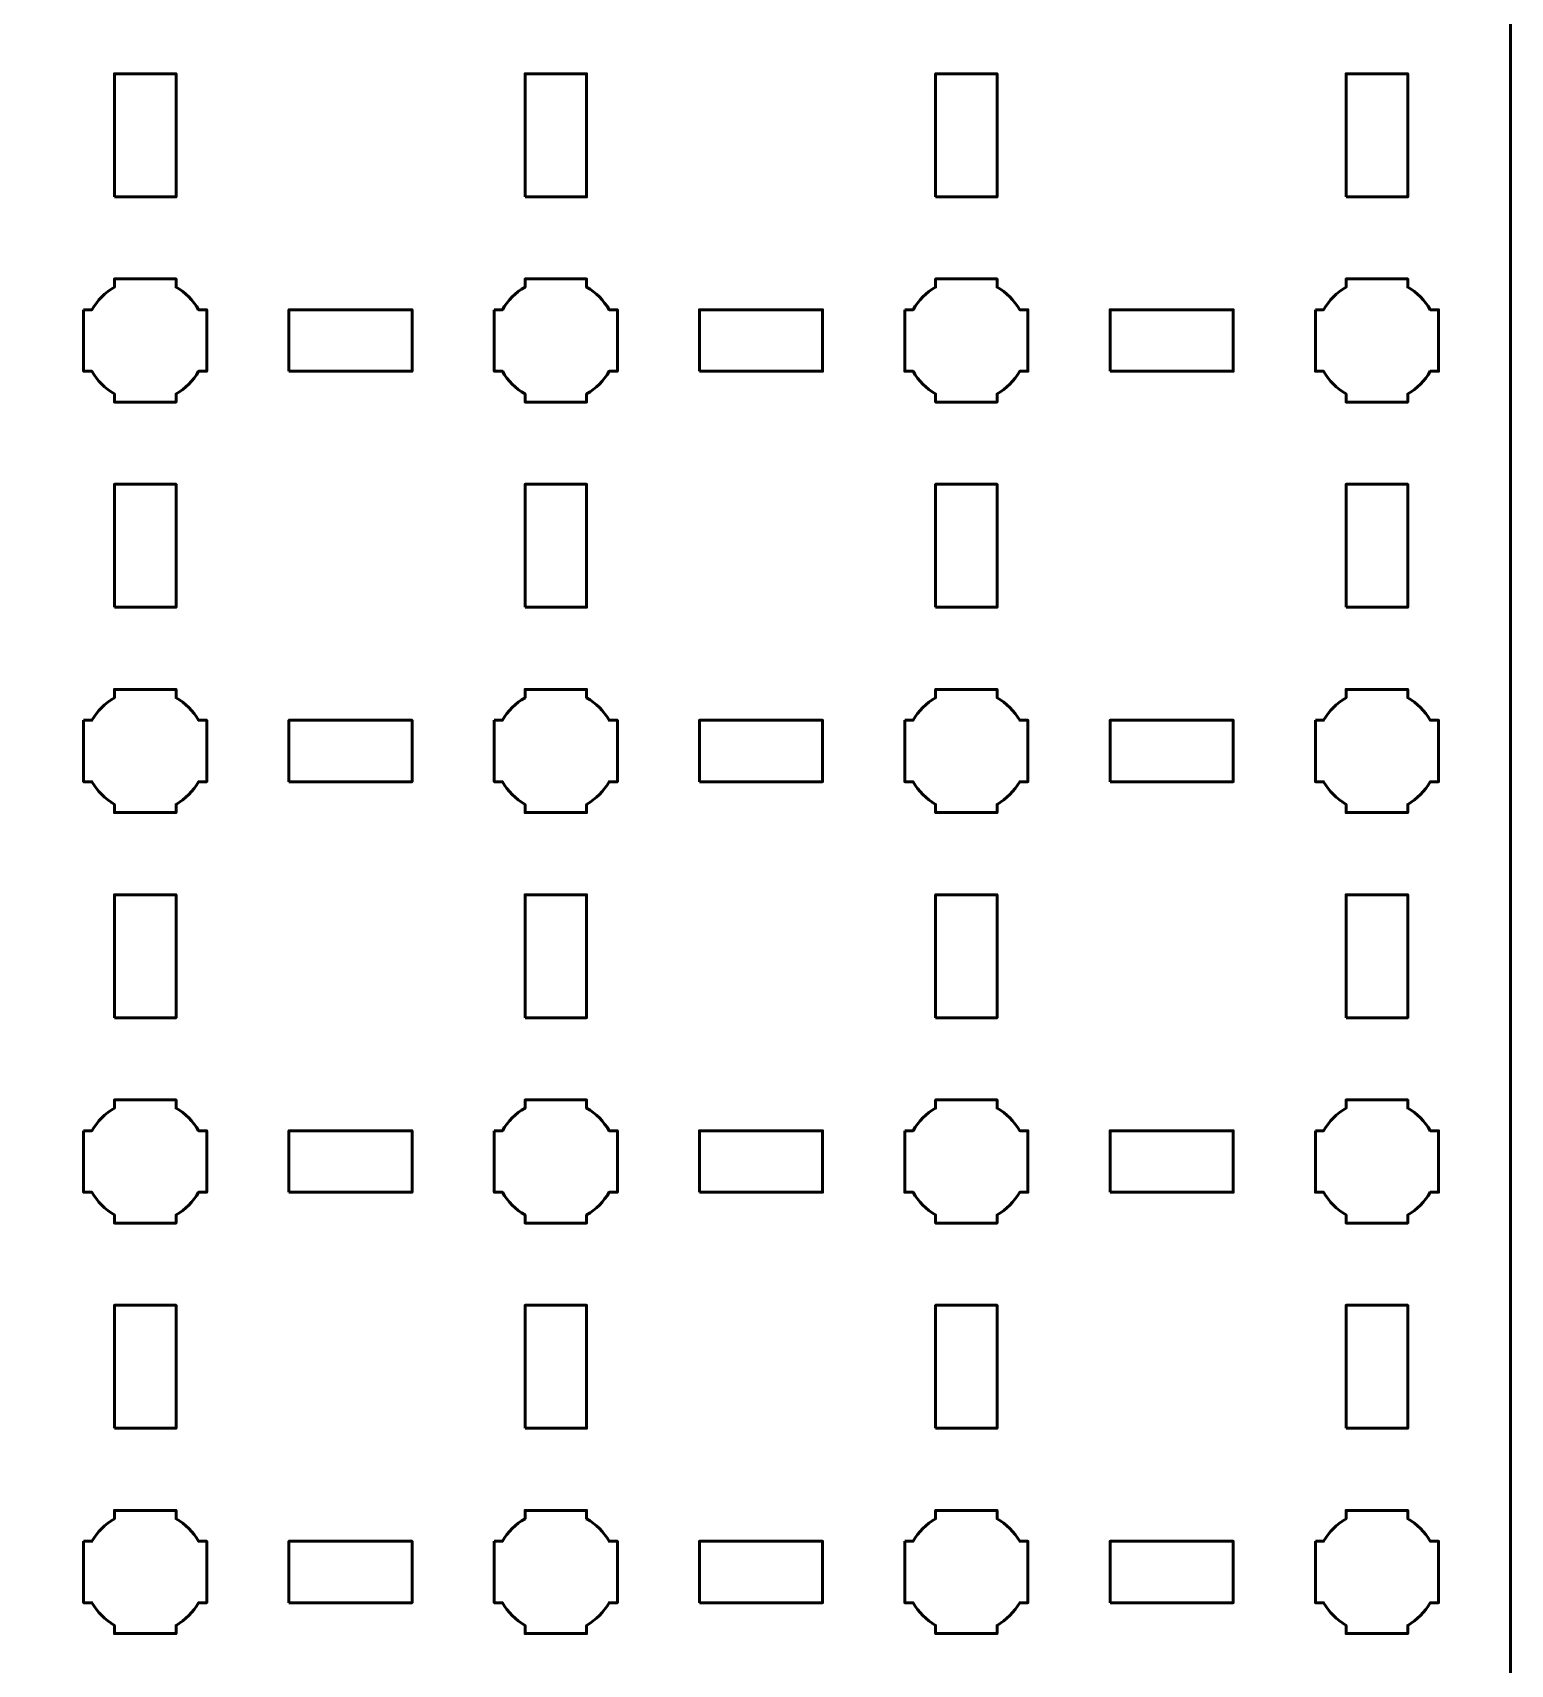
# Model space of a CAD drawing. Header units: centimetres. Extents: x -40.1 to 19.1, y -44.5 to 14.8.
# Drawn here: x 11.95 to 19.15, y -22.3 to -14.35 of the extents above; entities that cross this region are included whole.
import ezdxf

# ---------------------------------------------------------------- set-up
doc = ezdxf.new("R2010")
doc.units = ezdxf.units.CM
doc.header["$MEASUREMENT"] = 0
doc.layers.add('Layer 1', color=7, linetype='Continuous')

msp = doc.modelspace()

# ---------------------------------------------------------------- linework, layer by layer
at = {"layer": 'Layer 1', "lineweight": 53}
for points in [[(12.35, -15.15), (12.65, -15.15), (12.65, -14.55), (12.35, -14.55), (12.35, -15.15)], [(14.35, -15.15), (14.65, -15.15), (14.65, -14.55), (14.35, -14.55), (14.35, -15.15)], [(16.35, -15.15), (16.65, -15.15), (16.65, -14.55), (16.35, -14.55), (16.35, -15.15)], [(18.35, -15.15), (18.65, -15.15), (18.65, -14.55), (18.35, -14.55), (18.35, -15.15)], [(13.2, -16), (13.8, -16), (13.8, -15.7), (13.2, -15.7), (13.2, -16)], [(15.2, -16), (15.8, -16), (15.8, -15.7), (15.2, -15.7), (15.2, -16)], [(17.2, -16), (17.8, -16), (17.8, -15.7), (17.2, -15.7), (17.2, -16)], [(12.35, -17.15), (12.65, -17.15), (12.65, -16.55), (12.35, -16.55), (12.35, -17.15)], [(14.35, -17.15), (14.65, -17.15), (14.65, -16.55), (14.35, -16.55), (14.35, -17.15)], [(16.35, -17.15), (16.65, -17.15), (16.65, -16.55), (16.35, -16.55), (16.35, -17.15)], [(18.35, -17.15), (18.65, -17.15), (18.65, -16.55), (18.35, -16.55), (18.35, -17.15)], [(13.2, -18), (13.8, -18), (13.8, -17.7), (13.2, -17.7), (13.2, -18)], [(15.2, -18), (15.8, -18), (15.8, -17.7), (15.2, -17.7), (15.2, -18)], [(17.2, -18), (17.8, -18), (17.8, -17.7), (17.2, -17.7), (17.2, -18)], [(12.35, -19.15), (12.65, -19.15), (12.65, -18.55), (12.35, -18.55), (12.35, -19.15)], [(14.35, -19.15), (14.65, -19.15), (14.65, -18.55), (14.35, -18.55), (14.35, -19.15)], [(16.35, -19.15), (16.65, -19.15), (16.65, -18.55), (16.35, -18.55), (16.35, -19.15)], [(18.35, -19.15), (18.65, -19.15), (18.65, -18.55), (18.35, -18.55), (18.35, -19.15)], [(13.2, -20), (13.8, -20), (13.8, -19.7), (13.2, -19.7), (13.2, -20)], [(15.2, -20), (15.8, -20), (15.8, -19.7), (15.2, -19.7), (15.2, -20)], [(17.2, -20), (17.8, -20), (17.8, -19.7), (17.2, -19.7), (17.2, -20)], [(12.35, -21.15), (12.65, -21.15), (12.65, -20.55), (12.35, -20.55), (12.35, -21.15)], [(14.35, -21.15), (14.65, -21.15), (14.65, -20.55), (14.35, -20.55), (14.35, -21.15)], [(16.35, -21.15), (16.65, -21.15), (16.65, -20.55), (16.35, -20.55), (16.35, -21.15)], [(18.35, -21.15), (18.65, -21.15), (18.65, -20.55), (18.35, -20.55), (18.35, -21.15)], [(13.2, -22), (13.8, -22), (13.8, -21.7), (13.2, -21.7), (13.2, -22)], [(15.2, -22), (15.8, -22), (15.8, -21.7), (15.2, -21.7), (15.2, -22)], [(17.2, -22), (17.8, -22), (17.8, -21.7), (17.2, -21.7), (17.2, -22)]]:
    msp.add_lwpolyline(points, close=True, dxfattribs=at)
for points, knots in [([(-40.15, -44), (-40.15, -44), (-40.15, 14.3), (-40.15, 14.3), (-40.15, 14.3), (-40.15, 14.57609), (-39.92609, 14.8), (-39.65, 14.8), (-39.65, 14.8), (-39.65, 14.8), (18.65, 14.8), (18.65, 14.8), (18.65, 14.8), (18.92609, 14.8), (19.15, 14.57609), (19.15, 14.3), (19.15, 14.3), (19.15, 14.3), (19.15, -44), (19.15, -44), (19.15, -44), (19.15, -44.27609), (18.92609, -44.5), (18.65, -44.5), (18.65, -44.5), (18.65, -44.5), (-39.65, -44.5), (-39.65, -44.5), (-39.65, -44.5), (-39.92609, -44.5), (-40.15, -44.27609), (-40.15, -44)], [0, 0, 0, 0, 0.125, 0.125, 0.125, 0.125, 0.25, 0.25, 0.25, 0.25, 0.375, 0.375, 0.375, 0.375, 0.5, 0.5, 0.5, 0.5, 0.625, 0.625, 0.625, 0.625, 0.75, 0.75, 0.75, 0.75, 0.875, 0.875, 0.875, 0.875, 1, 1, 1, 1]), ([(12.2, -15.7), (12.2, -15.7), (12.24015, -15.7), (12.24015, -15.7), (12.24015, -15.7), (12.2665, -15.65447), (12.30447, -15.6165), (12.35, -15.59015), (12.35, -15.59015), (12.35, -15.59015), (12.35, -15.55), (12.35, -15.55), (12.35, -15.55), (12.35, -15.55), (12.5, -15.55), (12.5, -15.55), (12.5, -15.55), (12.5, -15.55), (12.65, -15.55), (12.65, -15.55), (12.65, -15.55), (12.65, -15.55), (12.65, -15.59015), (12.65, -15.59015), (12.65, -15.59015), (12.69553, -15.6165), (12.7335, -15.65447), (12.75985, -15.7), (12.75985, -15.7), (12.75985, -15.7), (12.8, -15.7), (12.8, -15.7), (12.8, -15.7), (12.8, -15.7), (12.8, -15.85), (12.8, -15.85), (12.8, -15.85), (12.8, -15.85), (12.8, -16), (12.8, -16), (12.8, -16), (12.8, -16), (12.75985, -16), (12.75985, -16), (12.75985, -16), (12.7335, -16.04553), (12.69553, -16.0835), (12.65, -16.10985), (12.65, -16.10985), (12.65, -16.10985), (12.65, -16.15), (12.65, -16.15), (12.65, -16.15), (12.65, -16.15), (12.5, -16.15), (12.5, -16.15), (12.5, -16.15), (12.5, -16.15), (12.35, -16.15), (12.35, -16.15), (12.35, -16.15), (12.35, -16.15), (12.35, -16.10985), (12.35, -16.10985), (12.35, -16.10985), (12.30447, -16.0835), (12.2665, -16.04553), (12.24015, -16), (12.24015, -16), (12.24015, -16), (12.2, -16), (12.2, -16), (12.2, -16), (12.2, -16), (12.2, -15.85), (12.2, -15.85), (12.2, -15.85), (12.2, -15.85), (12.2, -15.7), (12.2, -15.7)], [0, 0, 0, 0, 0.05, 0.05, 0.05, 0.05, 0.1, 0.1, 0.1, 0.1, 0.15, 0.15, 0.15, 0.15, 0.2, 0.2, 0.2, 0.2, 0.25, 0.25, 0.25, 0.25, 0.3, 0.3, 0.3, 0.3, 0.35, 0.35, 0.35, 0.35, 0.4, 0.4, 0.4, 0.4, 0.45, 0.45, 0.45, 0.45, 0.5, 0.5, 0.5, 0.5, 0.55, 0.55, 0.55, 0.55, 0.6, 0.6, 0.6, 0.6, 0.65, 0.65, 0.65, 0.65, 0.7, 0.7, 0.7, 0.7, 0.75, 0.75, 0.75, 0.75, 0.8, 0.8, 0.8, 0.8, 0.85, 0.85, 0.85, 0.85, 0.9, 0.9, 0.9, 0.9, 0.95, 0.95, 0.95, 0.95, 1, 1, 1, 1]), ([(14.2, -15.7), (14.2, -15.7), (14.24015, -15.7), (14.24015, -15.7), (14.24015, -15.7), (14.2665, -15.65447), (14.30447, -15.6165), (14.35, -15.59015), (14.35, -15.59015), (14.35, -15.59015), (14.35, -15.55), (14.35, -15.55), (14.35, -15.55), (14.35, -15.55), (14.5, -15.55), (14.5, -15.55), (14.5, -15.55), (14.5, -15.55), (14.65, -15.55), (14.65, -15.55), (14.65, -15.55), (14.65, -15.55), (14.65, -15.59015), (14.65, -15.59015), (14.65, -15.59015), (14.69553, -15.6165), (14.7335, -15.65447), (14.75985, -15.7), (14.75985, -15.7), (14.75985, -15.7), (14.8, -15.7), (14.8, -15.7), (14.8, -15.7), (14.8, -15.7), (14.8, -15.85), (14.8, -15.85), (14.8, -15.85), (14.8, -15.85), (14.8, -16), (14.8, -16), (14.8, -16), (14.8, -16), (14.75985, -16), (14.75985, -16), (14.75985, -16), (14.7335, -16.04553), (14.69553, -16.0835), (14.65, -16.10985), (14.65, -16.10985), (14.65, -16.10985), (14.65, -16.15), (14.65, -16.15), (14.65, -16.15), (14.65, -16.15), (14.5, -16.15), (14.5, -16.15), (14.5, -16.15), (14.5, -16.15), (14.35, -16.15), (14.35, -16.15), (14.35, -16.15), (14.35, -16.15), (14.35, -16.10985), (14.35, -16.10985), (14.35, -16.10985), (14.30447, -16.0835), (14.2665, -16.04553), (14.24015, -16), (14.24015, -16), (14.24015, -16), (14.2, -16), (14.2, -16), (14.2, -16), (14.2, -16), (14.2, -15.85), (14.2, -15.85), (14.2, -15.85), (14.2, -15.85), (14.2, -15.7), (14.2, -15.7)], [0, 0, 0, 0, 0.05, 0.05, 0.05, 0.05, 0.1, 0.1, 0.1, 0.1, 0.15, 0.15, 0.15, 0.15, 0.2, 0.2, 0.2, 0.2, 0.25, 0.25, 0.25, 0.25, 0.3, 0.3, 0.3, 0.3, 0.35, 0.35, 0.35, 0.35, 0.4, 0.4, 0.4, 0.4, 0.45, 0.45, 0.45, 0.45, 0.5, 0.5, 0.5, 0.5, 0.55, 0.55, 0.55, 0.55, 0.6, 0.6, 0.6, 0.6, 0.65, 0.65, 0.65, 0.65, 0.7, 0.7, 0.7, 0.7, 0.75, 0.75, 0.75, 0.75, 0.8, 0.8, 0.8, 0.8, 0.85, 0.85, 0.85, 0.85, 0.9, 0.9, 0.9, 0.9, 0.95, 0.95, 0.95, 0.95, 1, 1, 1, 1]), ([(16.2, -15.7), (16.2, -15.7), (16.24015, -15.7), (16.24015, -15.7), (16.24015, -15.7), (16.2665, -15.65447), (16.30447, -15.6165), (16.35, -15.59015), (16.35, -15.59015), (16.35, -15.59015), (16.35, -15.55), (16.35, -15.55), (16.35, -15.55), (16.35, -15.55), (16.5, -15.55), (16.5, -15.55), (16.5, -15.55), (16.5, -15.55), (16.65, -15.55), (16.65, -15.55), (16.65, -15.55), (16.65, -15.55), (16.65, -15.59015), (16.65, -15.59015), (16.65, -15.59015), (16.69553, -15.6165), (16.7335, -15.65447), (16.75985, -15.7), (16.75985, -15.7), (16.75985, -15.7), (16.8, -15.7), (16.8, -15.7), (16.8, -15.7), (16.8, -15.7), (16.8, -15.85), (16.8, -15.85), (16.8, -15.85), (16.8, -15.85), (16.8, -16), (16.8, -16), (16.8, -16), (16.8, -16), (16.75985, -16), (16.75985, -16), (16.75985, -16), (16.7335, -16.04553), (16.69553, -16.0835), (16.65, -16.10985), (16.65, -16.10985), (16.65, -16.10985), (16.65, -16.15), (16.65, -16.15), (16.65, -16.15), (16.65, -16.15), (16.5, -16.15), (16.5, -16.15), (16.5, -16.15), (16.5, -16.15), (16.35, -16.15), (16.35, -16.15), (16.35, -16.15), (16.35, -16.15), (16.35, -16.10985), (16.35, -16.10985), (16.35, -16.10985), (16.30447, -16.0835), (16.2665, -16.04553), (16.24015, -16), (16.24015, -16), (16.24015, -16), (16.2, -16), (16.2, -16), (16.2, -16), (16.2, -16), (16.2, -15.85), (16.2, -15.85), (16.2, -15.85), (16.2, -15.85), (16.2, -15.7), (16.2, -15.7)], [0, 0, 0, 0, 0.05, 0.05, 0.05, 0.05, 0.1, 0.1, 0.1, 0.1, 0.15, 0.15, 0.15, 0.15, 0.2, 0.2, 0.2, 0.2, 0.25, 0.25, 0.25, 0.25, 0.3, 0.3, 0.3, 0.3, 0.35, 0.35, 0.35, 0.35, 0.4, 0.4, 0.4, 0.4, 0.45, 0.45, 0.45, 0.45, 0.5, 0.5, 0.5, 0.5, 0.55, 0.55, 0.55, 0.55, 0.6, 0.6, 0.6, 0.6, 0.65, 0.65, 0.65, 0.65, 0.7, 0.7, 0.7, 0.7, 0.75, 0.75, 0.75, 0.75, 0.8, 0.8, 0.8, 0.8, 0.85, 0.85, 0.85, 0.85, 0.9, 0.9, 0.9, 0.9, 0.95, 0.95, 0.95, 0.95, 1, 1, 1, 1]), ([(18.2, -15.7), (18.2, -15.7), (18.24015, -15.7), (18.24015, -15.7), (18.24015, -15.7), (18.2665, -15.65447), (18.30447, -15.6165), (18.35, -15.59015), (18.35, -15.59015), (18.35, -15.59015), (18.35, -15.55), (18.35, -15.55), (18.35, -15.55), (18.35, -15.55), (18.5, -15.55), (18.5, -15.55), (18.5, -15.55), (18.5, -15.55), (18.65, -15.55), (18.65, -15.55), (18.65, -15.55), (18.65, -15.55), (18.65, -15.59015), (18.65, -15.59015), (18.65, -15.59015), (18.69553, -15.6165), (18.7335, -15.65447), (18.75985, -15.7), (18.75985, -15.7), (18.75985, -15.7), (18.8, -15.7), (18.8, -15.7), (18.8, -15.7), (18.8, -15.7), (18.8, -15.85), (18.8, -15.85), (18.8, -15.85), (18.8, -15.85), (18.8, -16), (18.8, -16), (18.8, -16), (18.8, -16), (18.75985, -16), (18.75985, -16), (18.75985, -16), (18.7335, -16.04553), (18.69553, -16.0835), (18.65, -16.10985), (18.65, -16.10985), (18.65, -16.10985), (18.65, -16.15), (18.65, -16.15), (18.65, -16.15), (18.65, -16.15), (18.5, -16.15), (18.5, -16.15), (18.5, -16.15), (18.5, -16.15), (18.35, -16.15), (18.35, -16.15), (18.35, -16.15), (18.35, -16.15), (18.35, -16.10985), (18.35, -16.10985), (18.35, -16.10985), (18.30447, -16.0835), (18.2665, -16.04553), (18.24015, -16), (18.24015, -16), (18.24015, -16), (18.2, -16), (18.2, -16), (18.2, -16), (18.2, -16), (18.2, -15.85), (18.2, -15.85), (18.2, -15.85), (18.2, -15.85), (18.2, -15.7), (18.2, -15.7)], [0, 0, 0, 0, 0.05, 0.05, 0.05, 0.05, 0.1, 0.1, 0.1, 0.1, 0.15, 0.15, 0.15, 0.15, 0.2, 0.2, 0.2, 0.2, 0.25, 0.25, 0.25, 0.25, 0.3, 0.3, 0.3, 0.3, 0.35, 0.35, 0.35, 0.35, 0.4, 0.4, 0.4, 0.4, 0.45, 0.45, 0.45, 0.45, 0.5, 0.5, 0.5, 0.5, 0.55, 0.55, 0.55, 0.55, 0.6, 0.6, 0.6, 0.6, 0.65, 0.65, 0.65, 0.65, 0.7, 0.7, 0.7, 0.7, 0.75, 0.75, 0.75, 0.75, 0.8, 0.8, 0.8, 0.8, 0.85, 0.85, 0.85, 0.85, 0.9, 0.9, 0.9, 0.9, 0.95, 0.95, 0.95, 0.95, 1, 1, 1, 1]), ([(12.2, -17.7), (12.2, -17.7), (12.24015, -17.7), (12.24015, -17.7), (12.24015, -17.7), (12.2665, -17.65447), (12.30447, -17.6165), (12.35, -17.59015), (12.35, -17.59015), (12.35, -17.59015), (12.35, -17.55), (12.35, -17.55), (12.35, -17.55), (12.35, -17.55), (12.5, -17.55), (12.5, -17.55), (12.5, -17.55), (12.5, -17.55), (12.65, -17.55), (12.65, -17.55), (12.65, -17.55), (12.65, -17.55), (12.65, -17.59015), (12.65, -17.59015), (12.65, -17.59015), (12.69553, -17.6165), (12.7335, -17.65447), (12.75985, -17.7), (12.75985, -17.7), (12.75985, -17.7), (12.8, -17.7), (12.8, -17.7), (12.8, -17.7), (12.8, -17.7), (12.8, -17.85), (12.8, -17.85), (12.8, -17.85), (12.8, -17.85), (12.8, -18), (12.8, -18), (12.8, -18), (12.8, -18), (12.75985, -18), (12.75985, -18), (12.75985, -18), (12.7335, -18.04553), (12.69553, -18.0835), (12.65, -18.10985), (12.65, -18.10985), (12.65, -18.10985), (12.65, -18.15), (12.65, -18.15), (12.65, -18.15), (12.65, -18.15), (12.5, -18.15), (12.5, -18.15), (12.5, -18.15), (12.5, -18.15), (12.35, -18.15), (12.35, -18.15), (12.35, -18.15), (12.35, -18.15), (12.35, -18.10985), (12.35, -18.10985), (12.35, -18.10985), (12.30447, -18.0835), (12.2665, -18.04553), (12.24015, -18), (12.24015, -18), (12.24015, -18), (12.2, -18), (12.2, -18), (12.2, -18), (12.2, -18), (12.2, -17.85), (12.2, -17.85), (12.2, -17.85), (12.2, -17.85), (12.2, -17.7), (12.2, -17.7)], [0, 0, 0, 0, 0.05, 0.05, 0.05, 0.05, 0.1, 0.1, 0.1, 0.1, 0.15, 0.15, 0.15, 0.15, 0.2, 0.2, 0.2, 0.2, 0.25, 0.25, 0.25, 0.25, 0.3, 0.3, 0.3, 0.3, 0.35, 0.35, 0.35, 0.35, 0.4, 0.4, 0.4, 0.4, 0.45, 0.45, 0.45, 0.45, 0.5, 0.5, 0.5, 0.5, 0.55, 0.55, 0.55, 0.55, 0.6, 0.6, 0.6, 0.6, 0.65, 0.65, 0.65, 0.65, 0.7, 0.7, 0.7, 0.7, 0.75, 0.75, 0.75, 0.75, 0.8, 0.8, 0.8, 0.8, 0.85, 0.85, 0.85, 0.85, 0.9, 0.9, 0.9, 0.9, 0.95, 0.95, 0.95, 0.95, 1, 1, 1, 1]), ([(14.2, -17.7), (14.2, -17.7), (14.24015, -17.7), (14.24015, -17.7), (14.24015, -17.7), (14.2665, -17.65447), (14.30447, -17.6165), (14.35, -17.59015), (14.35, -17.59015), (14.35, -17.59015), (14.35, -17.55), (14.35, -17.55), (14.35, -17.55), (14.35, -17.55), (14.5, -17.55), (14.5, -17.55), (14.5, -17.55), (14.5, -17.55), (14.65, -17.55), (14.65, -17.55), (14.65, -17.55), (14.65, -17.55), (14.65, -17.59015), (14.65, -17.59015), (14.65, -17.59015), (14.69553, -17.6165), (14.7335, -17.65447), (14.75985, -17.7), (14.75985, -17.7), (14.75985, -17.7), (14.8, -17.7), (14.8, -17.7), (14.8, -17.7), (14.8, -17.7), (14.8, -17.85), (14.8, -17.85), (14.8, -17.85), (14.8, -17.85), (14.8, -18), (14.8, -18), (14.8, -18), (14.8, -18), (14.75985, -18), (14.75985, -18), (14.75985, -18), (14.7335, -18.04553), (14.69553, -18.0835), (14.65, -18.10985), (14.65, -18.10985), (14.65, -18.10985), (14.65, -18.15), (14.65, -18.15), (14.65, -18.15), (14.65, -18.15), (14.5, -18.15), (14.5, -18.15), (14.5, -18.15), (14.5, -18.15), (14.35, -18.15), (14.35, -18.15), (14.35, -18.15), (14.35, -18.15), (14.35, -18.10985), (14.35, -18.10985), (14.35, -18.10985), (14.30447, -18.0835), (14.2665, -18.04553), (14.24015, -18), (14.24015, -18), (14.24015, -18), (14.2, -18), (14.2, -18), (14.2, -18), (14.2, -18), (14.2, -17.85), (14.2, -17.85), (14.2, -17.85), (14.2, -17.85), (14.2, -17.7), (14.2, -17.7)], [0, 0, 0, 0, 0.05, 0.05, 0.05, 0.05, 0.1, 0.1, 0.1, 0.1, 0.15, 0.15, 0.15, 0.15, 0.2, 0.2, 0.2, 0.2, 0.25, 0.25, 0.25, 0.25, 0.3, 0.3, 0.3, 0.3, 0.35, 0.35, 0.35, 0.35, 0.4, 0.4, 0.4, 0.4, 0.45, 0.45, 0.45, 0.45, 0.5, 0.5, 0.5, 0.5, 0.55, 0.55, 0.55, 0.55, 0.6, 0.6, 0.6, 0.6, 0.65, 0.65, 0.65, 0.65, 0.7, 0.7, 0.7, 0.7, 0.75, 0.75, 0.75, 0.75, 0.8, 0.8, 0.8, 0.8, 0.85, 0.85, 0.85, 0.85, 0.9, 0.9, 0.9, 0.9, 0.95, 0.95, 0.95, 0.95, 1, 1, 1, 1]), ([(16.2, -17.7), (16.2, -17.7), (16.24015, -17.7), (16.24015, -17.7), (16.24015, -17.7), (16.2665, -17.65447), (16.30447, -17.6165), (16.35, -17.59015), (16.35, -17.59015), (16.35, -17.59015), (16.35, -17.55), (16.35, -17.55), (16.35, -17.55), (16.35, -17.55), (16.5, -17.55), (16.5, -17.55), (16.5, -17.55), (16.5, -17.55), (16.65, -17.55), (16.65, -17.55), (16.65, -17.55), (16.65, -17.55), (16.65, -17.59015), (16.65, -17.59015), (16.65, -17.59015), (16.69553, -17.6165), (16.7335, -17.65447), (16.75985, -17.7), (16.75985, -17.7), (16.75985, -17.7), (16.8, -17.7), (16.8, -17.7), (16.8, -17.7), (16.8, -17.7), (16.8, -17.85), (16.8, -17.85), (16.8, -17.85), (16.8, -17.85), (16.8, -18), (16.8, -18), (16.8, -18), (16.8, -18), (16.75985, -18), (16.75985, -18), (16.75985, -18), (16.7335, -18.04553), (16.69553, -18.0835), (16.65, -18.10985), (16.65, -18.10985), (16.65, -18.10985), (16.65, -18.15), (16.65, -18.15), (16.65, -18.15), (16.65, -18.15), (16.5, -18.15), (16.5, -18.15), (16.5, -18.15), (16.5, -18.15), (16.35, -18.15), (16.35, -18.15), (16.35, -18.15), (16.35, -18.15), (16.35, -18.10985), (16.35, -18.10985), (16.35, -18.10985), (16.30447, -18.0835), (16.2665, -18.04553), (16.24015, -18), (16.24015, -18), (16.24015, -18), (16.2, -18), (16.2, -18), (16.2, -18), (16.2, -18), (16.2, -17.85), (16.2, -17.85), (16.2, -17.85), (16.2, -17.85), (16.2, -17.7), (16.2, -17.7)], [0, 0, 0, 0, 0.05, 0.05, 0.05, 0.05, 0.1, 0.1, 0.1, 0.1, 0.15, 0.15, 0.15, 0.15, 0.2, 0.2, 0.2, 0.2, 0.25, 0.25, 0.25, 0.25, 0.3, 0.3, 0.3, 0.3, 0.35, 0.35, 0.35, 0.35, 0.4, 0.4, 0.4, 0.4, 0.45, 0.45, 0.45, 0.45, 0.5, 0.5, 0.5, 0.5, 0.55, 0.55, 0.55, 0.55, 0.6, 0.6, 0.6, 0.6, 0.65, 0.65, 0.65, 0.65, 0.7, 0.7, 0.7, 0.7, 0.75, 0.75, 0.75, 0.75, 0.8, 0.8, 0.8, 0.8, 0.85, 0.85, 0.85, 0.85, 0.9, 0.9, 0.9, 0.9, 0.95, 0.95, 0.95, 0.95, 1, 1, 1, 1]), ([(18.2, -17.7), (18.2, -17.7), (18.24015, -17.7), (18.24015, -17.7), (18.24015, -17.7), (18.2665, -17.65447), (18.30447, -17.6165), (18.35, -17.59015), (18.35, -17.59015), (18.35, -17.59015), (18.35, -17.55), (18.35, -17.55), (18.35, -17.55), (18.35, -17.55), (18.5, -17.55), (18.5, -17.55), (18.5, -17.55), (18.5, -17.55), (18.65, -17.55), (18.65, -17.55), (18.65, -17.55), (18.65, -17.55), (18.65, -17.59015), (18.65, -17.59015), (18.65, -17.59015), (18.69553, -17.6165), (18.7335, -17.65447), (18.75985, -17.7), (18.75985, -17.7), (18.75985, -17.7), (18.8, -17.7), (18.8, -17.7), (18.8, -17.7), (18.8, -17.7), (18.8, -17.85), (18.8, -17.85), (18.8, -17.85), (18.8, -17.85), (18.8, -18), (18.8, -18), (18.8, -18), (18.8, -18), (18.75985, -18), (18.75985, -18), (18.75985, -18), (18.7335, -18.04553), (18.69553, -18.0835), (18.65, -18.10985), (18.65, -18.10985), (18.65, -18.10985), (18.65, -18.15), (18.65, -18.15), (18.65, -18.15), (18.65, -18.15), (18.5, -18.15), (18.5, -18.15), (18.5, -18.15), (18.5, -18.15), (18.35, -18.15), (18.35, -18.15), (18.35, -18.15), (18.35, -18.15), (18.35, -18.10985), (18.35, -18.10985), (18.35, -18.10985), (18.30447, -18.0835), (18.2665, -18.04553), (18.24015, -18), (18.24015, -18), (18.24015, -18), (18.2, -18), (18.2, -18), (18.2, -18), (18.2, -18), (18.2, -17.85), (18.2, -17.85), (18.2, -17.85), (18.2, -17.85), (18.2, -17.7), (18.2, -17.7)], [0, 0, 0, 0, 0.05, 0.05, 0.05, 0.05, 0.1, 0.1, 0.1, 0.1, 0.15, 0.15, 0.15, 0.15, 0.2, 0.2, 0.2, 0.2, 0.25, 0.25, 0.25, 0.25, 0.3, 0.3, 0.3, 0.3, 0.35, 0.35, 0.35, 0.35, 0.4, 0.4, 0.4, 0.4, 0.45, 0.45, 0.45, 0.45, 0.5, 0.5, 0.5, 0.5, 0.55, 0.55, 0.55, 0.55, 0.6, 0.6, 0.6, 0.6, 0.65, 0.65, 0.65, 0.65, 0.7, 0.7, 0.7, 0.7, 0.75, 0.75, 0.75, 0.75, 0.8, 0.8, 0.8, 0.8, 0.85, 0.85, 0.85, 0.85, 0.9, 0.9, 0.9, 0.9, 0.95, 0.95, 0.95, 0.95, 1, 1, 1, 1]), ([(12.2, -19.7), (12.2, -19.7), (12.24015, -19.7), (12.24015, -19.7), (12.24015, -19.7), (12.2665, -19.65447), (12.30447, -19.6165), (12.35, -19.59015), (12.35, -19.59015), (12.35, -19.59015), (12.35, -19.55), (12.35, -19.55), (12.35, -19.55), (12.35, -19.55), (12.5, -19.55), (12.5, -19.55), (12.5, -19.55), (12.5, -19.55), (12.65, -19.55), (12.65, -19.55), (12.65, -19.55), (12.65, -19.55), (12.65, -19.59015), (12.65, -19.59015), (12.65, -19.59015), (12.69553, -19.6165), (12.7335, -19.65447), (12.75985, -19.7), (12.75985, -19.7), (12.75985, -19.7), (12.8, -19.7), (12.8, -19.7), (12.8, -19.7), (12.8, -19.7), (12.8, -19.85), (12.8, -19.85), (12.8, -19.85), (12.8, -19.85), (12.8, -20), (12.8, -20), (12.8, -20), (12.8, -20), (12.75985, -20), (12.75985, -20), (12.75985, -20), (12.7335, -20.04553), (12.69553, -20.0835), (12.65, -20.10985), (12.65, -20.10985), (12.65, -20.10985), (12.65, -20.15), (12.65, -20.15), (12.65, -20.15), (12.65, -20.15), (12.5, -20.15), (12.5, -20.15), (12.5, -20.15), (12.5, -20.15), (12.35, -20.15), (12.35, -20.15), (12.35, -20.15), (12.35, -20.15), (12.35, -20.10985), (12.35, -20.10985), (12.35, -20.10985), (12.30447, -20.0835), (12.2665, -20.04553), (12.24015, -20), (12.24015, -20), (12.24015, -20), (12.2, -20), (12.2, -20), (12.2, -20), (12.2, -20), (12.2, -19.85), (12.2, -19.85), (12.2, -19.85), (12.2, -19.85), (12.2, -19.7), (12.2, -19.7)], [0, 0, 0, 0, 0.05, 0.05, 0.05, 0.05, 0.1, 0.1, 0.1, 0.1, 0.15, 0.15, 0.15, 0.15, 0.2, 0.2, 0.2, 0.2, 0.25, 0.25, 0.25, 0.25, 0.3, 0.3, 0.3, 0.3, 0.35, 0.35, 0.35, 0.35, 0.4, 0.4, 0.4, 0.4, 0.45, 0.45, 0.45, 0.45, 0.5, 0.5, 0.5, 0.5, 0.55, 0.55, 0.55, 0.55, 0.6, 0.6, 0.6, 0.6, 0.65, 0.65, 0.65, 0.65, 0.7, 0.7, 0.7, 0.7, 0.75, 0.75, 0.75, 0.75, 0.8, 0.8, 0.8, 0.8, 0.85, 0.85, 0.85, 0.85, 0.9, 0.9, 0.9, 0.9, 0.95, 0.95, 0.95, 0.95, 1, 1, 1, 1]), ([(14.2, -19.7), (14.2, -19.7), (14.24015, -19.7), (14.24015, -19.7), (14.24015, -19.7), (14.2665, -19.65447), (14.30447, -19.6165), (14.35, -19.59015), (14.35, -19.59015), (14.35, -19.59015), (14.35, -19.55), (14.35, -19.55), (14.35, -19.55), (14.35, -19.55), (14.5, -19.55), (14.5, -19.55), (14.5, -19.55), (14.5, -19.55), (14.65, -19.55), (14.65, -19.55), (14.65, -19.55), (14.65, -19.55), (14.65, -19.59015), (14.65, -19.59015), (14.65, -19.59015), (14.69553, -19.6165), (14.7335, -19.65447), (14.75985, -19.7), (14.75985, -19.7), (14.75985, -19.7), (14.8, -19.7), (14.8, -19.7), (14.8, -19.7), (14.8, -19.7), (14.8, -19.85), (14.8, -19.85), (14.8, -19.85), (14.8, -19.85), (14.8, -20), (14.8, -20), (14.8, -20), (14.8, -20), (14.75985, -20), (14.75985, -20), (14.75985, -20), (14.7335, -20.04553), (14.69553, -20.0835), (14.65, -20.10985), (14.65, -20.10985), (14.65, -20.10985), (14.65, -20.15), (14.65, -20.15), (14.65, -20.15), (14.65, -20.15), (14.5, -20.15), (14.5, -20.15), (14.5, -20.15), (14.5, -20.15), (14.35, -20.15), (14.35, -20.15), (14.35, -20.15), (14.35, -20.15), (14.35, -20.10985), (14.35, -20.10985), (14.35, -20.10985), (14.30447, -20.0835), (14.2665, -20.04553), (14.24015, -20), (14.24015, -20), (14.24015, -20), (14.2, -20), (14.2, -20), (14.2, -20), (14.2, -20), (14.2, -19.85), (14.2, -19.85), (14.2, -19.85), (14.2, -19.85), (14.2, -19.7), (14.2, -19.7)], [0, 0, 0, 0, 0.05, 0.05, 0.05, 0.05, 0.1, 0.1, 0.1, 0.1, 0.15, 0.15, 0.15, 0.15, 0.2, 0.2, 0.2, 0.2, 0.25, 0.25, 0.25, 0.25, 0.3, 0.3, 0.3, 0.3, 0.35, 0.35, 0.35, 0.35, 0.4, 0.4, 0.4, 0.4, 0.45, 0.45, 0.45, 0.45, 0.5, 0.5, 0.5, 0.5, 0.55, 0.55, 0.55, 0.55, 0.6, 0.6, 0.6, 0.6, 0.65, 0.65, 0.65, 0.65, 0.7, 0.7, 0.7, 0.7, 0.75, 0.75, 0.75, 0.75, 0.8, 0.8, 0.8, 0.8, 0.85, 0.85, 0.85, 0.85, 0.9, 0.9, 0.9, 0.9, 0.95, 0.95, 0.95, 0.95, 1, 1, 1, 1]), ([(16.2, -19.7), (16.2, -19.7), (16.24015, -19.7), (16.24015, -19.7), (16.24015, -19.7), (16.2665, -19.65447), (16.30447, -19.6165), (16.35, -19.59015), (16.35, -19.59015), (16.35, -19.59015), (16.35, -19.55), (16.35, -19.55), (16.35, -19.55), (16.35, -19.55), (16.5, -19.55), (16.5, -19.55), (16.5, -19.55), (16.5, -19.55), (16.65, -19.55), (16.65, -19.55), (16.65, -19.55), (16.65, -19.55), (16.65, -19.59015), (16.65, -19.59015), (16.65, -19.59015), (16.69553, -19.6165), (16.7335, -19.65447), (16.75985, -19.7), (16.75985, -19.7), (16.75985, -19.7), (16.8, -19.7), (16.8, -19.7), (16.8, -19.7), (16.8, -19.7), (16.8, -19.85), (16.8, -19.85), (16.8, -19.85), (16.8, -19.85), (16.8, -20), (16.8, -20), (16.8, -20), (16.8, -20), (16.75985, -20), (16.75985, -20), (16.75985, -20), (16.7335, -20.04553), (16.69553, -20.0835), (16.65, -20.10985), (16.65, -20.10985), (16.65, -20.10985), (16.65, -20.15), (16.65, -20.15), (16.65, -20.15), (16.65, -20.15), (16.5, -20.15), (16.5, -20.15), (16.5, -20.15), (16.5, -20.15), (16.35, -20.15), (16.35, -20.15), (16.35, -20.15), (16.35, -20.15), (16.35, -20.10985), (16.35, -20.10985), (16.35, -20.10985), (16.30447, -20.0835), (16.2665, -20.04553), (16.24015, -20), (16.24015, -20), (16.24015, -20), (16.2, -20), (16.2, -20), (16.2, -20), (16.2, -20), (16.2, -19.85), (16.2, -19.85), (16.2, -19.85), (16.2, -19.85), (16.2, -19.7), (16.2, -19.7)], [0, 0, 0, 0, 0.05, 0.05, 0.05, 0.05, 0.1, 0.1, 0.1, 0.1, 0.15, 0.15, 0.15, 0.15, 0.2, 0.2, 0.2, 0.2, 0.25, 0.25, 0.25, 0.25, 0.3, 0.3, 0.3, 0.3, 0.35, 0.35, 0.35, 0.35, 0.4, 0.4, 0.4, 0.4, 0.45, 0.45, 0.45, 0.45, 0.5, 0.5, 0.5, 0.5, 0.55, 0.55, 0.55, 0.55, 0.6, 0.6, 0.6, 0.6, 0.65, 0.65, 0.65, 0.65, 0.7, 0.7, 0.7, 0.7, 0.75, 0.75, 0.75, 0.75, 0.8, 0.8, 0.8, 0.8, 0.85, 0.85, 0.85, 0.85, 0.9, 0.9, 0.9, 0.9, 0.95, 0.95, 0.95, 0.95, 1, 1, 1, 1]), ([(18.2, -19.7), (18.2, -19.7), (18.24015, -19.7), (18.24015, -19.7), (18.24015, -19.7), (18.2665, -19.65447), (18.30447, -19.6165), (18.35, -19.59015), (18.35, -19.59015), (18.35, -19.59015), (18.35, -19.55), (18.35, -19.55), (18.35, -19.55), (18.35, -19.55), (18.5, -19.55), (18.5, -19.55), (18.5, -19.55), (18.5, -19.55), (18.65, -19.55), (18.65, -19.55), (18.65, -19.55), (18.65, -19.55), (18.65, -19.59015), (18.65, -19.59015), (18.65, -19.59015), (18.69553, -19.6165), (18.7335, -19.65447), (18.75985, -19.7), (18.75985, -19.7), (18.75985, -19.7), (18.8, -19.7), (18.8, -19.7), (18.8, -19.7), (18.8, -19.7), (18.8, -19.85), (18.8, -19.85), (18.8, -19.85), (18.8, -19.85), (18.8, -20), (18.8, -20), (18.8, -20), (18.8, -20), (18.75985, -20), (18.75985, -20), (18.75985, -20), (18.7335, -20.04553), (18.69553, -20.0835), (18.65, -20.10985), (18.65, -20.10985), (18.65, -20.10985), (18.65, -20.15), (18.65, -20.15), (18.65, -20.15), (18.65, -20.15), (18.5, -20.15), (18.5, -20.15), (18.5, -20.15), (18.5, -20.15), (18.35, -20.15), (18.35, -20.15), (18.35, -20.15), (18.35, -20.15), (18.35, -20.10985), (18.35, -20.10985), (18.35, -20.10985), (18.30447, -20.0835), (18.2665, -20.04553), (18.24015, -20), (18.24015, -20), (18.24015, -20), (18.2, -20), (18.2, -20), (18.2, -20), (18.2, -20), (18.2, -19.85), (18.2, -19.85), (18.2, -19.85), (18.2, -19.85), (18.2, -19.7), (18.2, -19.7)], [0, 0, 0, 0, 0.05, 0.05, 0.05, 0.05, 0.1, 0.1, 0.1, 0.1, 0.15, 0.15, 0.15, 0.15, 0.2, 0.2, 0.2, 0.2, 0.25, 0.25, 0.25, 0.25, 0.3, 0.3, 0.3, 0.3, 0.35, 0.35, 0.35, 0.35, 0.4, 0.4, 0.4, 0.4, 0.45, 0.45, 0.45, 0.45, 0.5, 0.5, 0.5, 0.5, 0.55, 0.55, 0.55, 0.55, 0.6, 0.6, 0.6, 0.6, 0.65, 0.65, 0.65, 0.65, 0.7, 0.7, 0.7, 0.7, 0.75, 0.75, 0.75, 0.75, 0.8, 0.8, 0.8, 0.8, 0.85, 0.85, 0.85, 0.85, 0.9, 0.9, 0.9, 0.9, 0.95, 0.95, 0.95, 0.95, 1, 1, 1, 1]), ([(12.2, -21.7), (12.2, -21.7), (12.24015, -21.7), (12.24015, -21.7), (12.24015, -21.7), (12.2665, -21.65447), (12.30447, -21.6165), (12.35, -21.59015), (12.35, -21.59015), (12.35, -21.59015), (12.35, -21.55), (12.35, -21.55), (12.35, -21.55), (12.35, -21.55), (12.5, -21.55), (12.5, -21.55), (12.5, -21.55), (12.5, -21.55), (12.65, -21.55), (12.65, -21.55), (12.65, -21.55), (12.65, -21.55), (12.65, -21.59015), (12.65, -21.59015), (12.65, -21.59015), (12.69553, -21.6165), (12.7335, -21.65447), (12.75985, -21.7), (12.75985, -21.7), (12.75985, -21.7), (12.8, -21.7), (12.8, -21.7), (12.8, -21.7), (12.8, -21.7), (12.8, -21.85), (12.8, -21.85), (12.8, -21.85), (12.8, -21.85), (12.8, -22), (12.8, -22), (12.8, -22), (12.8, -22), (12.75985, -22), (12.75985, -22), (12.75985, -22), (12.7335, -22.04553), (12.69553, -22.0835), (12.65, -22.10985), (12.65, -22.10985), (12.65, -22.10985), (12.65, -22.15), (12.65, -22.15), (12.65, -22.15), (12.65, -22.15), (12.5, -22.15), (12.5, -22.15), (12.5, -22.15), (12.5, -22.15), (12.35, -22.15), (12.35, -22.15), (12.35, -22.15), (12.35, -22.15), (12.35, -22.10985), (12.35, -22.10985), (12.35, -22.10985), (12.30447, -22.0835), (12.2665, -22.04553), (12.24015, -22), (12.24015, -22), (12.24015, -22), (12.2, -22), (12.2, -22), (12.2, -22), (12.2, -22), (12.2, -21.85), (12.2, -21.85), (12.2, -21.85), (12.2, -21.85), (12.2, -21.7), (12.2, -21.7)], [0, 0, 0, 0, 0.05, 0.05, 0.05, 0.05, 0.1, 0.1, 0.1, 0.1, 0.15, 0.15, 0.15, 0.15, 0.2, 0.2, 0.2, 0.2, 0.25, 0.25, 0.25, 0.25, 0.3, 0.3, 0.3, 0.3, 0.35, 0.35, 0.35, 0.35, 0.4, 0.4, 0.4, 0.4, 0.45, 0.45, 0.45, 0.45, 0.5, 0.5, 0.5, 0.5, 0.55, 0.55, 0.55, 0.55, 0.6, 0.6, 0.6, 0.6, 0.65, 0.65, 0.65, 0.65, 0.7, 0.7, 0.7, 0.7, 0.75, 0.75, 0.75, 0.75, 0.8, 0.8, 0.8, 0.8, 0.85, 0.85, 0.85, 0.85, 0.9, 0.9, 0.9, 0.9, 0.95, 0.95, 0.95, 0.95, 1, 1, 1, 1]), ([(14.2, -21.7), (14.2, -21.7), (14.24015, -21.7), (14.24015, -21.7), (14.24015, -21.7), (14.2665, -21.65447), (14.30447, -21.6165), (14.35, -21.59015), (14.35, -21.59015), (14.35, -21.59015), (14.35, -21.55), (14.35, -21.55), (14.35, -21.55), (14.35, -21.55), (14.5, -21.55), (14.5, -21.55), (14.5, -21.55), (14.5, -21.55), (14.65, -21.55), (14.65, -21.55), (14.65, -21.55), (14.65, -21.55), (14.65, -21.59015), (14.65, -21.59015), (14.65, -21.59015), (14.69553, -21.6165), (14.7335, -21.65447), (14.75985, -21.7), (14.75985, -21.7), (14.75985, -21.7), (14.8, -21.7), (14.8, -21.7), (14.8, -21.7), (14.8, -21.7), (14.8, -21.85), (14.8, -21.85), (14.8, -21.85), (14.8, -21.85), (14.8, -22), (14.8, -22), (14.8, -22), (14.8, -22), (14.75985, -22), (14.75985, -22), (14.75985, -22), (14.7335, -22.04553), (14.69553, -22.0835), (14.65, -22.10985), (14.65, -22.10985), (14.65, -22.10985), (14.65, -22.15), (14.65, -22.15), (14.65, -22.15), (14.65, -22.15), (14.5, -22.15), (14.5, -22.15), (14.5, -22.15), (14.5, -22.15), (14.35, -22.15), (14.35, -22.15), (14.35, -22.15), (14.35, -22.15), (14.35, -22.10985), (14.35, -22.10985), (14.35, -22.10985), (14.30447, -22.0835), (14.2665, -22.04553), (14.24015, -22), (14.24015, -22), (14.24015, -22), (14.2, -22), (14.2, -22), (14.2, -22), (14.2, -22), (14.2, -21.85), (14.2, -21.85), (14.2, -21.85), (14.2, -21.85), (14.2, -21.7), (14.2, -21.7)], [0, 0, 0, 0, 0.05, 0.05, 0.05, 0.05, 0.1, 0.1, 0.1, 0.1, 0.15, 0.15, 0.15, 0.15, 0.2, 0.2, 0.2, 0.2, 0.25, 0.25, 0.25, 0.25, 0.3, 0.3, 0.3, 0.3, 0.35, 0.35, 0.35, 0.35, 0.4, 0.4, 0.4, 0.4, 0.45, 0.45, 0.45, 0.45, 0.5, 0.5, 0.5, 0.5, 0.55, 0.55, 0.55, 0.55, 0.6, 0.6, 0.6, 0.6, 0.65, 0.65, 0.65, 0.65, 0.7, 0.7, 0.7, 0.7, 0.75, 0.75, 0.75, 0.75, 0.8, 0.8, 0.8, 0.8, 0.85, 0.85, 0.85, 0.85, 0.9, 0.9, 0.9, 0.9, 0.95, 0.95, 0.95, 0.95, 1, 1, 1, 1]), ([(16.2, -21.7), (16.2, -21.7), (16.24015, -21.7), (16.24015, -21.7), (16.24015, -21.7), (16.2665, -21.65447), (16.30447, -21.6165), (16.35, -21.59015), (16.35, -21.59015), (16.35, -21.59015), (16.35, -21.55), (16.35, -21.55), (16.35, -21.55), (16.35, -21.55), (16.5, -21.55), (16.5, -21.55), (16.5, -21.55), (16.5, -21.55), (16.65, -21.55), (16.65, -21.55), (16.65, -21.55), (16.65, -21.55), (16.65, -21.59015), (16.65, -21.59015), (16.65, -21.59015), (16.69553, -21.6165), (16.7335, -21.65447), (16.75985, -21.7), (16.75985, -21.7), (16.75985, -21.7), (16.8, -21.7), (16.8, -21.7), (16.8, -21.7), (16.8, -21.7), (16.8, -21.85), (16.8, -21.85), (16.8, -21.85), (16.8, -21.85), (16.8, -22), (16.8, -22), (16.8, -22), (16.8, -22), (16.75985, -22), (16.75985, -22), (16.75985, -22), (16.7335, -22.04553), (16.69553, -22.0835), (16.65, -22.10985), (16.65, -22.10985), (16.65, -22.10985), (16.65, -22.15), (16.65, -22.15), (16.65, -22.15), (16.65, -22.15), (16.5, -22.15), (16.5, -22.15), (16.5, -22.15), (16.5, -22.15), (16.35, -22.15), (16.35, -22.15), (16.35, -22.15), (16.35, -22.15), (16.35, -22.10985), (16.35, -22.10985), (16.35, -22.10985), (16.30447, -22.0835), (16.2665, -22.04553), (16.24015, -22), (16.24015, -22), (16.24015, -22), (16.2, -22), (16.2, -22), (16.2, -22), (16.2, -22), (16.2, -21.85), (16.2, -21.85), (16.2, -21.85), (16.2, -21.85), (16.2, -21.7), (16.2, -21.7)], [0, 0, 0, 0, 0.05, 0.05, 0.05, 0.05, 0.1, 0.1, 0.1, 0.1, 0.15, 0.15, 0.15, 0.15, 0.2, 0.2, 0.2, 0.2, 0.25, 0.25, 0.25, 0.25, 0.3, 0.3, 0.3, 0.3, 0.35, 0.35, 0.35, 0.35, 0.4, 0.4, 0.4, 0.4, 0.45, 0.45, 0.45, 0.45, 0.5, 0.5, 0.5, 0.5, 0.55, 0.55, 0.55, 0.55, 0.6, 0.6, 0.6, 0.6, 0.65, 0.65, 0.65, 0.65, 0.7, 0.7, 0.7, 0.7, 0.75, 0.75, 0.75, 0.75, 0.8, 0.8, 0.8, 0.8, 0.85, 0.85, 0.85, 0.85, 0.9, 0.9, 0.9, 0.9, 0.95, 0.95, 0.95, 0.95, 1, 1, 1, 1]), ([(18.2, -21.7), (18.2, -21.7), (18.24015, -21.7), (18.24015, -21.7), (18.24015, -21.7), (18.2665, -21.65447), (18.30447, -21.6165), (18.35, -21.59015), (18.35, -21.59015), (18.35, -21.59015), (18.35, -21.55), (18.35, -21.55), (18.35, -21.55), (18.35, -21.55), (18.5, -21.55), (18.5, -21.55), (18.5, -21.55), (18.5, -21.55), (18.65, -21.55), (18.65, -21.55), (18.65, -21.55), (18.65, -21.55), (18.65, -21.59015), (18.65, -21.59015), (18.65, -21.59015), (18.69553, -21.6165), (18.7335, -21.65447), (18.75985, -21.7), (18.75985, -21.7), (18.75985, -21.7), (18.8, -21.7), (18.8, -21.7), (18.8, -21.7), (18.8, -21.7), (18.8, -21.85), (18.8, -21.85), (18.8, -21.85), (18.8, -21.85), (18.8, -22), (18.8, -22), (18.8, -22), (18.8, -22), (18.75985, -22), (18.75985, -22), (18.75985, -22), (18.7335, -22.04553), (18.69553, -22.0835), (18.65, -22.10985), (18.65, -22.10985), (18.65, -22.10985), (18.65, -22.15), (18.65, -22.15), (18.65, -22.15), (18.65, -22.15), (18.5, -22.15), (18.5, -22.15), (18.5, -22.15), (18.5, -22.15), (18.35, -22.15), (18.35, -22.15), (18.35, -22.15), (18.35, -22.15), (18.35, -22.10985), (18.35, -22.10985), (18.35, -22.10985), (18.30447, -22.0835), (18.2665, -22.04553), (18.24015, -22), (18.24015, -22), (18.24015, -22), (18.2, -22), (18.2, -22), (18.2, -22), (18.2, -22), (18.2, -21.85), (18.2, -21.85), (18.2, -21.85), (18.2, -21.85), (18.2, -21.7), (18.2, -21.7)], [0, 0, 0, 0, 0.05, 0.05, 0.05, 0.05, 0.1, 0.1, 0.1, 0.1, 0.15, 0.15, 0.15, 0.15, 0.2, 0.2, 0.2, 0.2, 0.25, 0.25, 0.25, 0.25, 0.3, 0.3, 0.3, 0.3, 0.35, 0.35, 0.35, 0.35, 0.4, 0.4, 0.4, 0.4, 0.45, 0.45, 0.45, 0.45, 0.5, 0.5, 0.5, 0.5, 0.55, 0.55, 0.55, 0.55, 0.6, 0.6, 0.6, 0.6, 0.65, 0.65, 0.65, 0.65, 0.7, 0.7, 0.7, 0.7, 0.75, 0.75, 0.75, 0.75, 0.8, 0.8, 0.8, 0.8, 0.85, 0.85, 0.85, 0.85, 0.9, 0.9, 0.9, 0.9, 0.95, 0.95, 0.95, 0.95, 1, 1, 1, 1])]:
    msp.add_open_spline(points, degree=3, knots=knots, dxfattribs=at)

doc.saveas('drawing.dxf')
